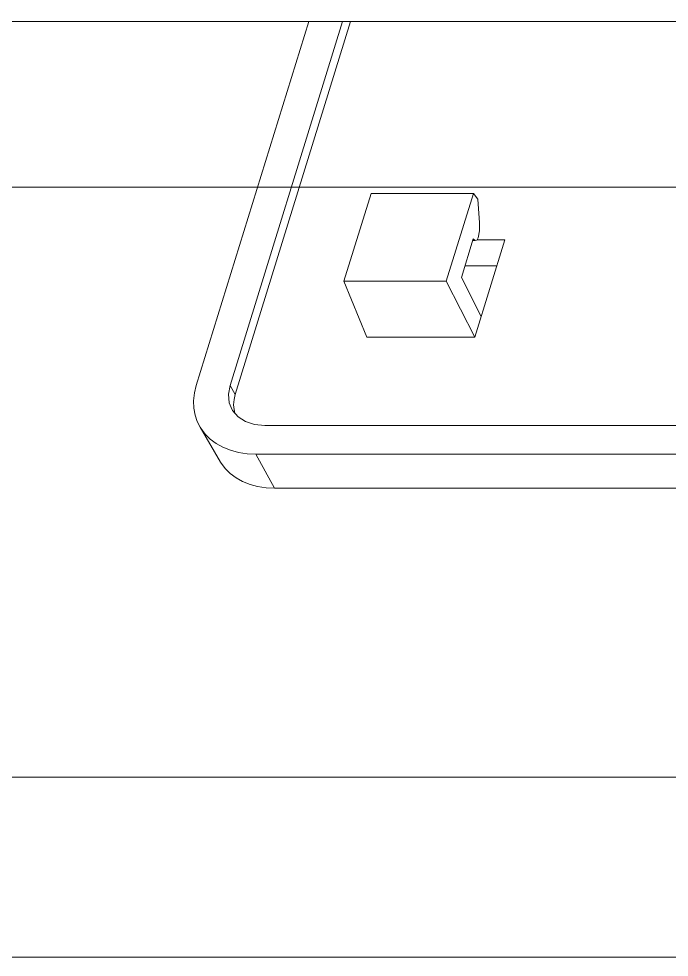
# Model space of a CAD drawing. Header units: millimetres. Extents: x 0 to 260, y 22 to 203.
# Drawn here: x 59.81 to 75.97, y 22.29 to 45.62 of the extents above; entities that cross this region are included whole.
import ezdxf

# ---------------------------------------------------------------- set-up
doc = ezdxf.new("R2010")
doc.units = ezdxf.units.MM

msp = doc.modelspace()

# ---------------------------------------------------------------- linework, layer by layer
at = {"color": 7, "lineweight": 0}
for points in [[(0.128058, 22.287794), (259.869517, 22.287794), (259.869517, 202.784781), (0.128058, 202.784781)], [(4.604456, 198.308031), (255.392767, 198.308031), (255.392767, 26.763839), (4.604456, 26.763839)]]:
    msp.add_lwpolyline(points, close=True, dxfattribs=at)
for points in [[(103.004408, 45.546574), (40.881653, 45.546574)], [(64.222595, 36.504245), (67.016948, 45.546645)], [(65.060301, 36.504245), (67.854654, 45.546645)], [(65.188959, 36.277903), (68.053162, 45.546433)], [(68.56603, 41.276376), (67.892224, 39.095856)], [(68.56603, 41.276376), (71.108499, 41.276376)], [(70.4348, 39.095962), (71.108605, 41.276482)], [(71.220118, 41.134101), (71.108641, 41.27627)], [(71.220118, 41.134101), (71.260335, 40.543198)], [(71.228726, 40.169465), (71.258845, 40.348103), (71.260123, 40.543409)], [(70.808603, 39.183839), (71.104936, 40.143395)], [(71.146917, 40.110198), (71.104936, 40.143359)], [(71.171188, 40.10092), (71.203511, 40.119), (71.228691, 40.169359)], [(71.146917, 40.10092), (71.091884, 40.10092)], [(71.094706, 40.110198), (71.146917, 40.110198)], [(71.140355, 37.702772), (71.88895, 40.124944)], [(71.171188, 40.10092), (71.146846, 40.110093)], [(71.888985, 40.125015), (71.207418, 40.125015)], [(70.89902, 39.476645), (71.688537, 39.476645)], [(67.892154, 39.095962), (68.459773, 37.702843)], [(67.892154, 39.095962), (70.434976, 39.095962)], [(70.4348, 39.095962), (71.140355, 37.702843)], [(71.298823, 38.215746), (70.808462, 39.183769)], [(68.459738, 37.702772), (71.140496, 37.702772)], [(64.314599, 35.466584), (64.243691, 35.609327), (64.192891, 35.760801), (64.160964, 35.939924), (64.155496, 36.121693), (64.176575, 36.315412), (64.222524, 36.504104)], [(65.060301, 36.504245), (65.021142, 36.281289), (65.043015, 36.070681), (65.113923, 35.898878)], [(65.060301, 36.504245), (65.189065, 36.277762)], [(65.159855, 35.907204), (65.149624, 36.022915), (65.159458, 36.152032), (65.189135, 36.277973)], [(65.113852, 35.898914), (65.124083, 35.88198), (65.260608, 35.724641), (65.445464, 35.606108), (65.670536, 35.532025), (65.924889, 35.506978)], [(65.159855, 35.907204), (65.183491, 35.810543)], [(64.825316, 34.598398), (64.314493, 35.466937)], [(65.704685, 34.794437), (65.48561, 34.804844), (65.268651, 34.837476), (65.072022, 34.889731), (64.883065, 34.964476), (64.717613, 35.055404), (64.565918, 35.168029), (64.438918, 35.294058), (64.332026, 35.437551), (64.31474, 35.466479)], [(92.060712, 35.506872), (65.924818, 35.506872)], [(91.840544, 34.794437), (65.704649, 34.794437)], [(65.704685, 34.794437), (66.167176, 33.949534)], [(64.825492, 34.598398), (64.842425, 34.570176), (64.94548, 34.431975), (65.06785, 34.310179), (65.214474, 34.201479), (65.374061, 34.113682), (65.55658, 34.041495), (65.746242, 33.991268), (65.955616, 33.959606), (66.167106, 33.94964)], [(92.302894, 33.949711), (66.167, 33.949711)]]:
    msp.add_lwpolyline(points, dxfattribs=at)
at = {"color": 4, "lineweight": 0, "true_color": 0x00ffff}
msp.add_lwpolyline([(78.366796, 41.434173), (23.592755, 41.434173)], dxfattribs=at)

doc.saveas('drawing.dxf')
